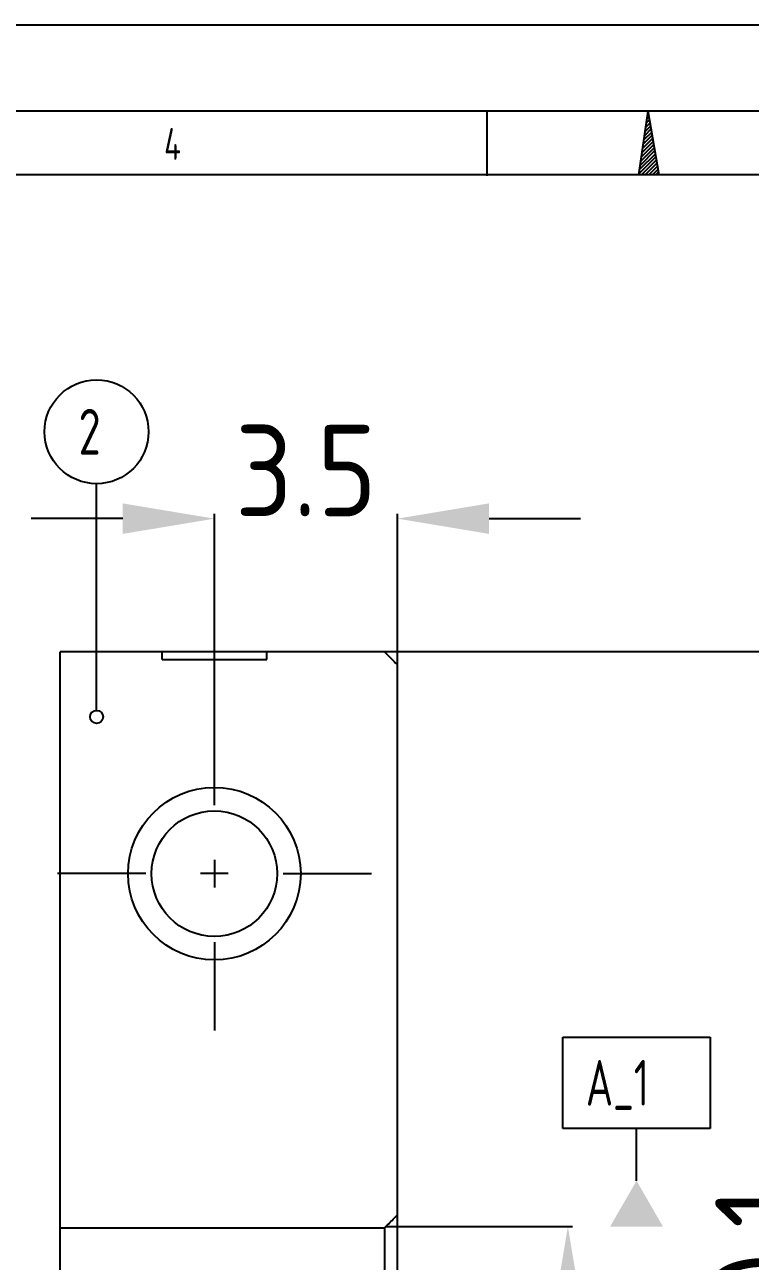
# Model space of a CAD drawing. Header units: millimetres. Extents: x -3388 to 4307, y 243 to 4457.
# Drawn here: x -3085.59 to -3057.86, y 673.29 to 720.6 of the extents above; entities that cross this region are included whole.
import ezdxf

# ---------------------------------------------------------------- set-up
doc = ezdxf.new("R2010")
doc.units = ezdxf.units.MM
doc.linetypes.add('CENTER', pattern=[50.8, 31.75, -6.35, 6.35, -6.35])
doc.layers.add('BEMASSUNGEN', color=7, linetype='Continuous')
doc.layers.add('DEFAULT_1', color=7, linetype='CENTER')
doc.styles.get("Standard").update_dxf_attribs({"font": 'geniso.shx'})
doc.dimstyles.new('DIMSTYLE_1', dxfattribs={"dimtxt": 3.5, "dimasz": 3.5, "dimexe": 0.18, "dimexo": 0.0625, "dimgap": 0.09, "dimtad": 1, "dimdec": 3, "dimlfac": 0.5, "dimdsep": 46, "dimtxsty": 'Standard', "dimcen": 0.09, "dimadec": 0, "dimazin": 0, "dimtp": 0.3, "dimtm": 0.3, "dimtfac": 1, "dimtdec": 3, "dimtofl": 0, "dimtmove": 0, "dimatfit": 3, "dimfxl": 1, "dimtolj": 1, "dimarcsym": 0})
doc.dimstyles.new('DIMSTYLE_2', dxfattribs={"dimtxt": 3.5, "dimasz": 3.5, "dimexe": 0.18, "dimexo": 0.0625, "dimgap": 0.09, "dimtad": 1, "dimdec": 3, "dimlfac": 0.5, "dimdsep": 46, "dimtxsty": 'Standard', "dimcen": 0.09, "dimadec": 0, "dimazin": 0, "dimtp": 0.2, "dimtm": 0.2, "dimtfac": 1, "dimtdec": 3, "dimtofl": 0, "dimtmove": 0, "dimatfit": 3, "dimfxl": 1, "dimtolj": 1, "dimarcsym": 0})
doc.dimstyles.new('DIMSTYLE_4', dxfattribs={"dimtxt": 3.5, "dimasz": 3.5, "dimexe": 0.18, "dimexo": 0.0625, "dimgap": 0.09, "dimtad": 1, "dimdec": 3, "dimlfac": 0.5, "dimdsep": 46, "dimtxsty": 'Standard', "dimcen": 0.09, "dimadec": 0, "dimazin": 0, "dimtol": 1, "dimtp": 0.1, "dimtm": 0.1, "dimtfac": 1, "dimtdec": 3, "dimtofl": 0, "dimtmove": 0, "dimatfit": 3, "dimfxl": 1, "dimtolj": 1, "dimarcsym": 0})
doc.dimstyles.new('DIMSTYLE_7', dxfattribs={"dimtxt": 3.5, "dimasz": 3.5, "dimexe": 0.18, "dimexo": 0.0625, "dimgap": 0.09, "dimtad": 1, "dimdec": 4, "dimlfac": 0.5, "dimdsep": 46, "dimtxsty": 'Standard', "dimcen": 0.09, "dimadec": 0, "dimazin": 0, "dimtol": 1, "dimtp": 0.034, "dimtm": -0.016, "dimtfac": 0.6, "dimtdec": 4, "dimtofl": 0, "dimtmove": 0, "dimatfit": 3, "dimfxl": 1, "dimtolj": 1, "dimarcsym": 0})

# ---------------------------------------------------------------- blocks, each defined once
blk = doc.blocks.new('*D99')
at = {"layer": 'BEMASSUNGEN', "color": 0, "linetype": 'Continuous', "lineweight": -2, "transparency": 16777216}
for p, q in [((-3143.344, 685.038), (-3143.344, 629.851)), ((-3071.344, 642.058), (-3071.344, 629.851)), ((-3074.844, 630.031), (-3139.844, 630.031))]:
    blk.add_line(p, q, dxfattribs=at)
at = {"layer": 'BEMASSUNGEN', "color": 0, "linetype": 'Continuous', "transparency": 16777216}
for points in [[(-3139.844, 630.614), (-3139.844, 629.448), (-3143.344, 630.031)], [(-3074.844, 630.614), (-3074.844, 629.448), (-3071.344, 630.031)]]:
    blk.add_solid(points, dxfattribs=at)
at = {"layer": 'DEFPOINTS', "color": 0, "linetype": 'Continuous', "transparency": 16777216}
for p in [(-3143.344, 685.1), (-3071.344, 642.12), (-3143.344, 630.031)]:
    blk.add_point(p, dxfattribs=at)
at = {"layer": 'BEMASSUNGEN', "color": 0, "linetype": 'Continuous', "transparency": 16777216, "insert": (-3106.576, 631.871), "char_height": 3.5, "attachment_point": 5}
blk.add_mtext('\\A1;36', dxfattribs=at)
blk = doc.blocks.new('*D108')
at = {"layer": 'BEMASSUNGEN', "color": 0, "linetype": 'Continuous', "lineweight": -2, "transparency": 16777216}
for p, q in [((-3082.373, 696.62), (-3055.428, 696.62)), ((-3055.608, 693.12), (-3055.608, 645.12)), ((-3081.243, 641.62), (-3055.428, 641.62))]:
    blk.add_line(p, q, dxfattribs=at)
at = {"layer": 'BEMASSUNGEN', "color": 0, "linetype": 'Continuous', "transparency": 16777216}
for points in [[(-3056.191, 693.12), (-3055.024, 693.12), (-3055.608, 696.62)], [(-3056.191, 645.12), (-3055.024, 645.12), (-3055.608, 641.62)]]:
    blk.add_solid(points, dxfattribs=at)
at = {"layer": 'DEFPOINTS', "color": 0, "linetype": 'Continuous', "transparency": 16777216}
for p in [(-3082.436, 696.62), (-3081.306, 641.62), (-3055.608, 641.62)]:
    blk.add_point(p, dxfattribs=at)
at = {"layer": 'BEMASSUNGEN', "color": 0, "linetype": 'Continuous', "transparency": 16777216, "insert": (-3057.448, 667.591), "char_height": 3.5, "attachment_point": 5, "rotation": 90}
blk.add_mtext('\\A1;%%c27.5±0.1', dxfattribs=at)
blk = doc.blocks.new('*D109')
at = {"layer": 'BEMASSUNGEN', "color": 0, "linetype": 'Continuous', "lineweight": -2, "transparency": 16777216}
for p, q in [((-3071.781, 674.62), (-3064.65, 674.62)), ((-3064.83, 671.12), (-3064.83, 667.12)), ((-3071.781, 663.62), (-3064.65, 663.62)), ((-3064.83, 663.62), (-3064.83, 639.117))]:
    blk.add_line(p, q, dxfattribs=at)
at = {"layer": 'BEMASSUNGEN', "color": 0, "linetype": 'Continuous', "transparency": 16777216}
for points in [[(-3065.414, 671.12), (-3064.247, 671.12), (-3064.83, 674.62)], [(-3065.414, 667.12), (-3064.247, 667.12), (-3064.83, 663.62)]]:
    blk.add_solid(points, dxfattribs=at)
at = {"layer": 'DEFPOINTS', "color": 0, "linetype": 'Continuous', "transparency": 16777216}
for p in [(-3071.844, 674.62), (-3071.844, 663.62), (-3064.83, 663.62)]:
    blk.add_point(p, dxfattribs=at)
at = {"layer": 'BEMASSUNGEN', "color": 0, "linetype": 'Continuous', "transparency": 16777216, "insert": (-3067.252, 649.619), "char_height": 3.5, "attachment_point": 5, "rotation": 90}
blk.add_mtext('\\A1;%%c5.5{\\H2.1;\\S+0.034^ +0.016;}F7', dxfattribs=at)
blk = doc.blocks.new('*D110')
at = {"layer": 'BEMASSUNGEN', "color": 0, "linetype": 'Continuous', "lineweight": -2, "transparency": 16777216}
for p, q in [((-3081.844, 701.702), (-3085.344, 701.702)), ((-3078.344, 692.277), (-3078.344, 701.882)), ((-3071.344, 691.147), (-3071.344, 701.882)), ((-3067.844, 701.702), (-3064.344, 701.702))]:
    blk.add_line(p, q, dxfattribs=at)
at = {"layer": 'BEMASSUNGEN', "color": 0, "linetype": 'Continuous', "transparency": 16777216}
for points in [[(-3081.844, 702.285), (-3081.844, 701.119), (-3078.344, 701.702)], [(-3067.844, 702.285), (-3067.844, 701.119), (-3071.344, 701.702)]]:
    blk.add_solid(points, dxfattribs=at)
at = {"layer": 'DEFPOINTS', "color": 0, "linetype": 'Continuous', "transparency": 16777216}
for p in [(-3071.344, 701.702), (-3078.344, 692.215), (-3071.344, 691.085)]:
    blk.add_point(p, dxfattribs=at)
at = {"layer": 'BEMASSUNGEN', "color": 0, "linetype": 'Continuous', "transparency": 16777216, "insert": (-3074.844, 703.542), "char_height": 3.5, "attachment_point": 5}
blk.add_mtext('\\A1;3.5', dxfattribs=at)

msp = doc.modelspace()

# ---------------------------------------------------------------- linework, layer by layer
at = {"color": 7, "linetype": 'Continuous'}
for p, q in [((-3174.21132, 720.59698), (-2964.21132, 720.59698)), ((-2968.88471, 717.2928), (-3174.21132, 717.2928)), ((-3067.9108, 714.81407), (-3067.9108, 717.25844)), ((-3062.12181, 714.85871), (-3061.76078, 717.29329)), ((-3061.34607, 714.85871), (-3061.76078, 717.29329)), ((-3061.34607, 714.85871), (-3062.12181, 714.85871)), ((-3084.24365, 641.62048), (-3084.24365, 696.60884)), ((-3080.34365, 696.60884), (-3084.24365, 696.60884)), ((-3080.34365, 696.30872), (-3080.34365, 696.60884)), ((-3071.84365, 696.60884), (-3076.34365, 696.60884)), ((-3076.34365, 696.30872), (-3076.34365, 696.60884)), ((-3080.34365, 696.30872), (-3076.34365, 696.30872)), ((-3071.34365, 642.12048), (-3071.34365, 696.10863)), ((-3071.84365, 674.56199), (-3084.24365, 674.56199)), ((-3071.84365, 674.56199), (-3071.84365, 663.67898))]:
    msp.add_line(p, q, dxfattribs=at)
at = {"color": 2, "linetype": 'Continuous'}
for p, q in [((-3061.7448, 717.19889), (-3061.78014, 717.16355)), ((-3061.66423, 716.72649), (-3061.8764, 716.51437)), ((-3061.68427, 716.84465), (-3061.85235, 716.67658)), ((-3061.70456, 716.96267), (-3061.82839, 716.83889)), ((-3061.72465, 717.08083), (-3061.80424, 717.00124)), ((-3061.58386, 716.25395), (-3061.97276, 715.86495)), ((-3061.6039, 716.37201), (-3061.94866, 716.02731)), ((-3061.624, 716.49027), (-3061.9246, 716.18976)), ((-3061.64414, 716.60833), (-3061.90045, 716.35207)), ((-3061.50329, 715.78155), (-3062.06897, 715.21583)), ((-3061.52334, 715.89971), (-3062.04492, 715.37813)), ((-3061.54362, 716.01773), (-3062.02096, 715.54034)), ((-3061.56367, 716.13579), (-3061.99691, 715.70265)), ((-3061.46306, 715.54533), (-3062.11722, 714.89117)), ((-3061.4832, 715.66339), (-3062.09312, 715.05347)), ((-3061.44297, 715.42707), (-3062.01104, 714.85895)), ((-3061.42292, 715.30891), (-3061.87283, 714.85895)), ((-2971.32908, 714.84844), (-3164.43386, 714.84844)), ((-3061.40273, 715.19085), (-3061.73458, 714.85905)), ((-3061.38269, 715.07269), (-3061.59637, 714.85905)), ((-3061.3625, 714.95467), (-3061.45812, 714.85905)), ((-3082.84768, 694.36686), (-3082.84768, 703.03817)), ((-3078.34365, 688.64548), (-3078.34365, 687.59548)), ((-3077.81865, 688.12048), (-3078.86865, 688.12048))]:
    msp.add_line(p, q, dxfattribs=at)
for centre, radius in [((-3082.84768, 705.02596), 1.98778), ((-3082.84768, 694.11686), 0.25)]:
    msp.add_circle(centre, radius, dxfattribs=at)
at = {"color": 7, "linetype": 'Continuous'}
for radius in [3.3, 2.4]:
    msp.add_circle((-3078.34365, 688.12048), radius, dxfattribs=at)
for points, start_tangent, end_tangent in [([(-3071.84365, 696.60884), (-3071.67674, 696.44187), (-3071.51008, 696.27513), (-3071.34365, 696.10863)], (0.7069571, -0.70725643), (0.7069515, -0.70726203)), ([(-3071.84365, 674.56199), (-3071.67822, 674.72914), (-3071.51155, 674.89745), (-3071.34365, 675.06691)], (0.70331657, 0.71087679), (0.70392876, 0.71027059))]:
    msp.add_spline(points, degree=3, dxfattribs=dict(at, start_tangent=start_tangent, end_tangent=end_tangent))
at = {"layer": 'BEMASSUNGEN', "color": 2, "linetype": 'Continuous'}
for p, q in [((-3065.01768, 681.87048), (-3059.39268, 681.87048)), ((-3065.01768, 678.37048), (-3065.01768, 681.87048)), ((-3059.39268, 681.87048), (-3059.39268, 678.37048)), ((-3059.39268, 678.37048), (-3065.01768, 678.37048)), ((-3062.20518, 676.37048), (-3062.20518, 678.37048))]:
    msp.add_line(p, q, dxfattribs=at)
msp.add_solid([(-3061.19482, 674.62048), (-3063.21555, 674.62048), (-3062.20518, 676.37048)], dxfattribs=at)
at = {"layer": 'DEFAULT_1', "color": 2, "linetype": 'CENTER'}
for p, q in [((-3078.34365, 690.74548), (-3078.34365, 694.12048)), ((-3080.96865, 688.12048), (-3084.34365, 688.12048)), ((-3075.71865, 688.12048), (-3072.34365, 688.12048)), ((-3078.34365, 685.49548), (-3078.34365, 682.12048))]:
    msp.add_line(p, q, dxfattribs=at)

# ---------------------------------------------------------------- texts
at = {"color": 2, "linetype": 'Continuous', "width": 0.785714}
for s, height, p in [('4', 1.22218, (-3080.26951, 715.42526)), ('2', 1.75, (-3083.53518, 704.15096))]:
    msp.add_text(s, height=height, dxfattribs=at).set_placement(p)
at = {"layer": 'BEMASSUNGEN', "color": 2, "linetype": 'Continuous', "width": 0.738095}
msp.add_text('A_1', height=1.75, dxfattribs=at).set_placement((-3064.14268, 679.24548))

# ---------------------------------------------------------------- dimensions: what is measured, and where the dimension line sits
at = {"layer": 'BEMASSUNGEN', "color": 2, "linetype": 'Continuous'}
dim = msp.add_linear_dim(base=(-3071.34365, 701.70209), p1=(-3078.34365, 692.21495), p2=(-3071.34365, 691.08493), dimstyle='DIMSTYLE_2', dxfattribs=at)
dim.commit()
dim.dimension.update_dxf_attribs({"geometry": '*D110', "text_midpoint": (-3074.84365, 701.70209), "dimtype": 160})
dim = msp.add_linear_dim(base=(-3055.60753, 641.62048), p1=(-3082.43565, 696.62048), p2=(-3081.30563, 641.62048), angle=270, text='%%c<>', dimstyle='DIMSTYLE_4', dxfattribs=at)
dim.commit()
dim.dimension.update_dxf_attribs({"geometry": '*D108', "text_midpoint": (-3055.60753, 667.5914), "dimtype": 160})
dim = msp.add_linear_dim(base=(-3143.34365, 630.03113), p1=(-3071.34365, 642.12048), p2=(-3143.34365, 685.10047), angle=180, dimstyle='DIMSTYLE_1', dxfattribs=at)
dim.commit()
dim.dimension.update_dxf_attribs({"geometry": '*D99', "text_midpoint": (-3106.5763, 630.03113), "dimtype": 160})
dim = msp.add_linear_dim(base=(-3064.83018, 663.62048), p1=(-3071.84365, 674.62048), p2=(-3071.84365, 663.62048), angle=270, text='%%c<>', dimstyle='DIMSTYLE_7', override={"dimpost": '<>F7'}, dxfattribs=at)
dim.commit()
dim.dimension.update_dxf_attribs({"geometry": '*D109', "text_midpoint": (-3064.83018, 649.61881), "dimtype": 160})

doc.saveas('drawing.dxf')
